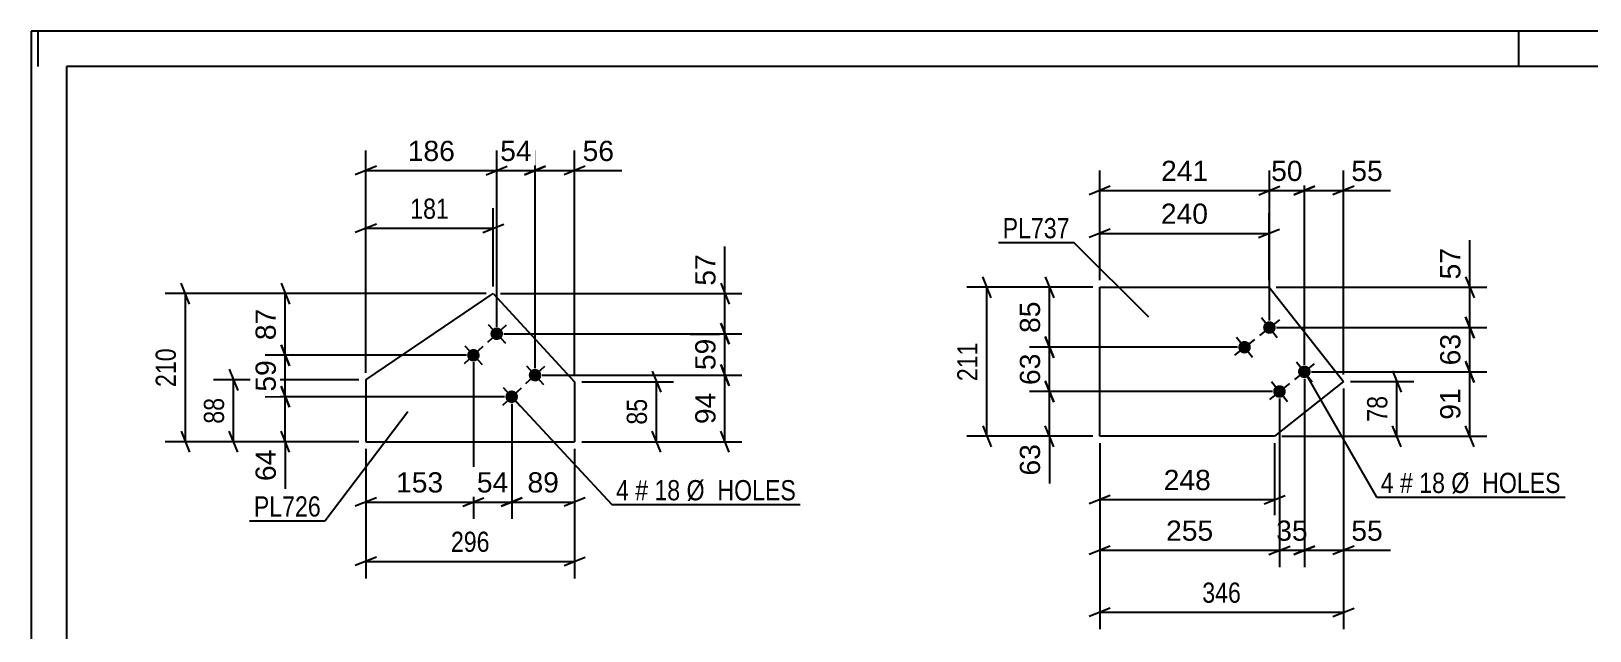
# Model space of a CAD drawing. Header units: millimetres. Extents: x 0 to 841, y 0 to 594.
# Drawn here: x 0 to 221.1, y 509 to 594 of the extents above; entities that cross this region are included whole.
import ezdxf

# ---------------------------------------------------------------- set-up
doc = ezdxf.new("R2010")
doc.units = ezdxf.units.MM
doc.styles.add('Arial', font='ARIAL.TTF', dxfattribs={"height": 0.2})
doc.styles.add('Arial Narrow', font='ARIALN.TTF', dxfattribs={"height": 0.2})

# ---------------------------------------------------------------- blocks, each defined once
blk = doc.blocks.new('Unknown-284934870-1134')
at = {"color": 5, "linetype": 'Continuous'}
for p, q in [((841, 594), (0, 594)), ((0, 594), (0, 0)), ((1, 589), (1, 594)), ((211, 589), (211, 594)), ((836, 589), (5, 589)), ((5, 589), (5, 5))]:
    blk.add_line(p, q, dxfattribs=at)
blk = doc.blocks.new('Part-284934870-2124 - 2123')
at = {"color": 2, "linetype": 'Continuous'}
for p, q in [((151.55, 536.59), (151.55, 557.7)), ((151.55, 557.7), (175.56, 557.7)), ((175.56, 557.7), (186.11, 544.36)), ((186.11, 544.36), (176.35, 536.59)), ((176.35, 536.59), (151.55, 536.59))]:
    blk.add_line(p, q, dxfattribs=at)
blk = doc.blocks.new('Bolt-284934870-2125 - 2123')
at = {"linetype": 'Continuous'}
for points in [[(176.17, 551.29, -1), (175.05, 552.7, -1)], [(172.64, 548.5, -1), (171.52, 549.91, -1)], [(181.13, 545.02, -1), (180.01, 546.43, -1)], [(177.6, 542.23, -1), (176.48, 543.64, -1)]]:
    blk.add_hatch(color=1, dxfattribs=at).paths.add_polyline_path(points)
at = {"color": 1, "linetype": 'Continuous'}
for p, q in [((177.02, 553.11), (174.2, 550.88)), ((174.49, 553.41), (176.72, 550.59)), ((170.96, 550.62), (173.19, 547.79)), ((173.49, 550.32), (170.67, 548.09)), ((181.98, 546.84), (179.16, 544.61)), ((179.45, 547.13), (181.69, 544.31)), ((178.45, 544.05), (175.63, 541.81)), ((175.92, 544.34), (178.16, 541.52))]:
    blk.add_line(p, q, dxfattribs=at)
blk = doc.blocks.new('Part-284934870-2068 - 2067')
at = {"color": 2, "linetype": 'Continuous'}
for p, q in [((47.46, 544.59), (65.54, 556.8)), ((65.54, 556.8), (77.08, 544.32)), ((47.46, 544.59), (47.46, 535.82)), ((77.08, 544.32), (77.08, 535.82)), ((47.46, 535.82), (77.08, 535.82))]:
    blk.add_line(p, q, dxfattribs=at)
blk = doc.blocks.new('Bolt-284934870-2069 - 2067')
at = {"linetype": 'Continuous'}
for points in [[(66.64, 550.46, -1), (65.41, 551.78, -1)], [(63.33, 547.41, -1), (62.11, 548.73, -1)], [(72.07, 544.59, -1), (70.85, 545.91, -1)], [(68.76, 541.53, -1), (67.54, 542.85, -1)]]:
    blk.add_hatch(color=1, dxfattribs=at).paths.add_polyline_path(points)
at = {"color": 1, "linetype": 'Continuous'}
for p, q in [((67.35, 552.34), (64.7, 549.9)), ((64.8, 552.44), (67.25, 549.8)), ((64.04, 549.29), (61.4, 546.85)), ((61.5, 549.39), (63.94, 546.75)), ((72.78, 546.47), (70.13, 544.03)), ((70.23, 546.57), (72.68, 543.93)), ((69.47, 543.42), (66.83, 540.97)), ((66.93, 543.52), (69.37, 540.87))]:
    blk.add_line(p, q, dxfattribs=at)
blk = doc.blocks.new('StraightDimension-284934870-3517 - 2123')
at = {"color": 7, "linetype": 'Continuous'}
for p, q in [((187.11, 544.36), (196.08, 544.36)), ((193.08, 545.86), (194.28, 542.86)), ((193.68, 536.59), (193.68, 544.36)), ((194.28, 535.09), (193.08, 538.09)), ((177.35, 536.59), (196.08, 536.59))]:
    blk.add_line(p, q, dxfattribs=at)
at = {"color": 0}
blk.add_wipeout([(192.93, 542.9), (188.73, 542.9), (188.73, 538.05), (192.93, 538.05)], dxfattribs=at)
at = {"color": 3, "style": 'Arial Narrow'}
blk.add_text('78', height=2.863, rotation=90.0002, dxfattribs=at).set_placement((192.33, 538.65))
blk = doc.blocks.new('StraightDimension-284934870-11765 - 2123')
at = {"color": 7, "linetype": 'Continuous'}
for p, q in [((151.55, 535.59), (151.55, 525.21)), ((176.35, 535.59), (176.35, 525.21)), ((153.05, 528.21), (150.05, 527.01)), ((151.55, 527.61), (176.35, 527.61)), ((174.85, 527.01), (177.85, 528.21))]:
    blk.add_line(p, q, dxfattribs=at)
at = {"color": 0}
blk.add_wipeout([(167.89, 528.36), (167.89, 532.56), (160.02, 532.56), (160.02, 528.36)], dxfattribs=at)
at = {"color": 3, "style": 'Arial'}
blk.add_text('248', height=2.865, dxfattribs=at).set_placement((160.62, 528.96))
blk = doc.blocks.new('StraightDimension-284934870-3575 - 2123')
at = {"color": 7, "linetype": 'Continuous'}
for p, q in [((186.11, 543.36), (186.11, 509.24)), ((151.55, 535.59), (151.55, 509.24)), ((153.05, 512.24), (150.05, 511.04)), ((151.55, 511.64), (186.11, 511.64)), ((184.61, 511.04), (187.61, 512.24))]:
    blk.add_line(p, q, dxfattribs=at)
at = {"color": 0}
blk.add_wipeout([(172.17, 512.39), (172.17, 516.59), (165.49, 516.59), (165.49, 512.39)], dxfattribs=at)
at = {"color": 3, "style": 'Arial Narrow'}
blk.add_text('346', height=2.863, dxfattribs=at).set_placement((166.09, 512.99))
blk = doc.blocks.new('StraightDimension-284934870-11743 - 2123')
at = {"color": 7, "linetype": 'Continuous'}
for p, q in [((180.57, 544.72), (180.57, 518.03)), ((177.04, 541.93), (177.04, 518.03)), ((175.54, 519.83), (178.54, 521.03)), ((177.04, 520.43), (180.57, 520.43)), ((182.07, 521.03), (179.07, 519.83))]:
    blk.add_line(p, q, dxfattribs=at)
at = {"color": 0}
blk.add_wipeout([(181.63, 521.18), (181.63, 525.38), (175.98, 525.38), (175.98, 521.18)], dxfattribs=at)
at = {"color": 3, "style": 'Arial'}
blk.add_text('35', height=2.865, dxfattribs=at).set_placement((176.58, 521.78))
blk = doc.blocks.new('StraightDimension-284934870-11650 - 2123')
at = {"color": 7, "linetype": 'Continuous'}
for p, q in [((180.57, 546.72), (180.57, 574.27)), ((186.11, 545.36), (186.11, 574.27)), ((179.07, 570.82), (182.07, 572.02)), ((180.57, 571.42), (186.11, 571.42)), ((187.61, 572.02), (184.61, 570.82))]:
    blk.add_line(p, q, dxfattribs=at)
at = {"color": 0}
blk.add_wipeout([(192.28, 572.17), (192.28, 576.37), (186.63, 576.37), (186.63, 572.17)], dxfattribs=at)
at = {"color": 7, "linetype": 'Continuous'}
blk.add_line((186.11, 571.42), (192.8, 571.42), dxfattribs=at)
blk.add_line((186.11, 571.42), (192.8, 571.42), dxfattribs=at)
at = {"color": 3, "style": 'Arial'}
blk.add_text('55', height=2.865, dxfattribs=at).set_placement((187.23, 572.77))
blk = doc.blocks.new('StraightDimension-284934870-11722 - 2123')
at = {"color": 7, "linetype": 'Continuous'}
for p, q in [((143.83, 550.71), (145.03, 547.71)), ((171.08, 549.21), (141.58, 549.21)), ((144.43, 542.93), (144.43, 549.21)), ((145.03, 541.43), (143.83, 544.43)), ((176.04, 542.93), (141.58, 542.93))]:
    blk.add_line(p, q, dxfattribs=at)
at = {"color": 0}
blk.add_wipeout([(143.68, 548.89), (139.48, 548.89), (139.48, 543.25), (143.68, 543.25)], dxfattribs=at)
at = {"color": 3, "style": 'Arial'}
blk.add_text('63', height=2.865, rotation=90.0002, dxfattribs=at).set_placement((143.08, 543.85))
blk = doc.blocks.new('StraightDimension-284934870-3523 - 2123')
at = {"color": 7, "linetype": 'Continuous'}
for p, q in [((150.55, 557.7), (132.7, 557.7)), ((136.15, 556.2), (134.95, 559.2)), ((135.55, 536.59), (135.55, 557.7)), ((134.95, 538.09), (136.15, 535.09)), ((150.55, 536.59), (132.7, 536.59))]:
    blk.add_line(p, q, dxfattribs=at)
at = {"color": 0}
blk.add_wipeout([(134.8, 550.49), (130.6, 550.49), (130.6, 543.8), (134.8, 543.8)], dxfattribs=at)
at = {"color": 3, "style": 'Arial Narrow'}
blk.add_text('211', height=2.863, rotation=90.0002, dxfattribs=at).set_placement((134.2, 544.4))
blk = doc.blocks.new('StraightDimension-284934870-11651 - 2123')
at = {"color": 7, "linetype": 'Continuous'}
for p, q in [((175.61, 553), (175.61, 574.27)), ((180.57, 546.72), (180.57, 574.27)), ((174.11, 570.82), (177.11, 572.02)), ((175.61, 571.42), (180.57, 571.42)), ((182.07, 572.02), (179.07, 570.82))]:
    blk.add_line(p, q, dxfattribs=at)
at = {"color": 0}
blk.add_wipeout([(180.91, 572.17), (180.91, 576.37), (175.26, 576.37), (175.26, 572.17)], dxfattribs=at)
at = {"color": 3, "style": 'Arial'}
blk.add_text('50', height=2.865, dxfattribs=at).set_placement((175.86, 572.77))
blk = doc.blocks.new('StraightDimension-284934870-11652 - 2123')
at = {"color": 7, "linetype": 'Continuous'}
for p, q in [((151.55, 558.7), (151.55, 574.27)), ((175.61, 553), (175.61, 574.27)), ((153.05, 572.02), (150.05, 570.82)), ((151.55, 571.42), (175.61, 571.42)), ((174.11, 570.82), (177.11, 572.02))]:
    blk.add_line(p, q, dxfattribs=at)
at = {"color": 0}
blk.add_wipeout([(167.52, 572.17), (167.52, 576.37), (159.65, 576.37), (159.65, 572.17)], dxfattribs=at)
at = {"color": 3, "style": 'Arial'}
blk.add_text('241', height=2.865, dxfattribs=at).set_placement((160.25, 572.77))
blk = doc.blocks.new('StraightDimension-284934870-11673 - 2123')
at = {"color": 7, "linetype": 'Continuous'}
for p, q in [((151.55, 558.7), (151.55, 568.2)), ((175.56, 558.7), (175.56, 568.2)), ((153.05, 565.95), (150.05, 564.75)), ((174.06, 564.75), (177.06, 565.95)), ((151.55, 565.35), (175.56, 565.35))]:
    blk.add_line(p, q, dxfattribs=at)
at = {"color": 0}
blk.add_wipeout([(167.49, 566.1), (167.49, 570.3), (159.62, 570.3), (159.62, 566.1)], dxfattribs=at)
at = {"color": 3, "style": 'Arial'}
blk.add_text('240', height=2.865, dxfattribs=at).set_placement((160.22, 566.7))
blk = doc.blocks.new('StraightDimension-284934870-11690 - 2123')
at = {"color": 7, "linetype": 'Continuous'}
for p, q in [((176.56, 557.7), (206.44, 557.7)), ((203.44, 559.2), (204.64, 556.2)), ((204.04, 552), (204.04, 557.7)), ((204.64, 550.5), (203.44, 553.5)), ((176.61, 552), (206.44, 552))]:
    blk.add_line(p, q, dxfattribs=at)
at = {"color": 0}
blk.add_wipeout([(203.29, 563.87), (199.09, 563.87), (199.09, 558.22), (203.29, 558.22)], dxfattribs=at)
at = {"color": 7, "linetype": 'Continuous'}
blk.add_line((204.04, 557.7), (204.04, 564.4), dxfattribs=at)
blk.add_line((204.04, 557.7), (204.04, 564.4), dxfattribs=at)
at = {"color": 3, "style": 'Arial'}
blk.add_text('57', height=2.865, rotation=90.0002, dxfattribs=at).set_placement((202.69, 558.82))
blk = doc.blocks.new('StraightDimension-284934870-11691 - 2123')
at = {"color": 7, "linetype": 'Continuous'}
for p, q in [((203.44, 553.5), (204.64, 550.5)), ((176.61, 552), (206.44, 552)), ((204.04, 545.72), (204.04, 552)), ((204.64, 544.22), (203.44, 547.22)), ((181.57, 545.72), (206.44, 545.72))]:
    blk.add_line(p, q, dxfattribs=at)
at = {"color": 0}
blk.add_wipeout([(203.29, 551.68), (199.09, 551.68), (199.09, 546.04), (203.29, 546.04)], dxfattribs=at)
at = {"color": 3, "style": 'Arial'}
blk.add_text('63', height=2.865, rotation=90.0002, dxfattribs=at).set_placement((202.69, 546.64))
blk = doc.blocks.new('StraightDimension-284934870-11692 - 2123')
at = {"color": 7, "linetype": 'Continuous'}
for p, q in [((203.44, 547.22), (204.64, 544.22)), ((181.57, 545.72), (206.44, 545.72)), ((204.04, 536.59), (204.04, 545.72)), ((204.64, 535.09), (203.44, 538.09)), ((177.35, 536.59), (206.44, 536.59))]:
    blk.add_line(p, q, dxfattribs=at)
at = {"color": 0}
blk.add_wipeout([(203.29, 543.98), (199.09, 543.98), (199.09, 538.33), (203.29, 538.33)], dxfattribs=at)
at = {"color": 3, "style": 'Arial'}
blk.add_text('91', height=2.865, rotation=90.0002, dxfattribs=at).set_placement((202.69, 538.93))
blk = doc.blocks.new('StraightDimension-284934870-11721 - 2123')
at = {"color": 7, "linetype": 'Continuous'}
for p, q in [((150.55, 557.7), (141.58, 557.7)), ((143.83, 559.2), (145.03, 556.2)), ((144.43, 549.21), (144.43, 557.7)), ((145.03, 547.71), (143.83, 550.71)), ((171.08, 549.21), (141.58, 549.21))]:
    blk.add_line(p, q, dxfattribs=at)
at = {"color": 0}
blk.add_wipeout([(143.68, 556.28), (139.48, 556.28), (139.48, 550.63), (143.68, 550.63)], dxfattribs=at)
at = {"color": 3, "style": 'Arial'}
blk.add_text('85', height=2.865, rotation=90.0002, dxfattribs=at).set_placement((143.08, 551.23))
blk = doc.blocks.new('StraightDimension-284934870-11723 - 2123')
at = {"color": 7, "linetype": 'Continuous'}
for p, q in [((143.83, 544.43), (145.03, 541.43)), ((176.04, 542.93), (141.58, 542.93)), ((144.43, 536.59), (144.43, 542.93)), ((145.03, 535.09), (143.83, 538.09)), ((150.55, 536.59), (141.58, 536.59))]:
    blk.add_line(p, q, dxfattribs=at)
at = {"color": 0}
blk.add_wipeout([(143.68, 536.06), (139.48, 536.06), (139.48, 530.42), (143.68, 530.42)], dxfattribs=at)
at = {"color": 7, "linetype": 'Continuous'}
blk.add_line((144.43, 536.59), (144.43, 529.89), dxfattribs=at)
blk.add_line((144.43, 536.59), (144.43, 529.89), dxfattribs=at)
at = {"color": 3, "style": 'Arial'}
blk.add_text('63', height=2.865, rotation=90.0002, dxfattribs=at).set_placement((143.08, 531.02))
blk = doc.blocks.new('StraightDimension-284934870-11742 - 2123')
at = {"color": 7, "linetype": 'Continuous'}
for p, q in [((180.57, 544.72), (180.57, 518.03)), ((186.11, 543.36), (186.11, 518.03)), ((179.07, 519.83), (182.07, 521.03)), ((180.57, 520.43), (186.11, 520.43)), ((187.61, 521.03), (184.61, 519.83))]:
    blk.add_line(p, q, dxfattribs=at)
at = {"color": 0}
blk.add_wipeout([(192.28, 521.18), (192.28, 525.38), (186.63, 525.38), (186.63, 521.18)], dxfattribs=at)
at = {"color": 7, "linetype": 'Continuous'}
blk.add_line((186.11, 520.43), (192.8, 520.43), dxfattribs=at)
blk.add_line((186.11, 520.43), (192.8, 520.43), dxfattribs=at)
at = {"color": 3, "style": 'Arial'}
blk.add_text('55', height=2.865, dxfattribs=at).set_placement((187.23, 521.78))
blk = doc.blocks.new('StraightDimension-284934870-11744 - 2123')
at = {"color": 7, "linetype": 'Continuous'}
for p, q in [((177.04, 541.93), (177.04, 518.03)), ((151.55, 535.59), (151.55, 518.03)), ((153.05, 521.03), (150.05, 519.83)), ((151.55, 520.43), (177.04, 520.43)), ((175.54, 519.83), (178.54, 521.03))]:
    blk.add_line(p, q, dxfattribs=at)
at = {"color": 0}
blk.add_wipeout([(168.23, 521.18), (168.23, 525.38), (160.36, 525.38), (160.36, 521.18)], dxfattribs=at)
at = {"color": 3, "style": 'Arial'}
blk.add_text('255', height=2.865, dxfattribs=at).set_placement((160.96, 521.78))
blk = doc.blocks.new('StraightDimension-284934870-9985 - 2067')
at = {"color": 7, "linetype": 'Continuous'}
for p, q in [((67.15, 542.19), (33.19, 542.19)), ((35.44, 543.69), (36.64, 540.69)), ((36.04, 535.82), (36.04, 542.19)), ((36.64, 534.32), (35.44, 537.32)), ((46.46, 535.82), (33.19, 535.82))]:
    blk.add_line(p, q, dxfattribs=at)
at = {"color": 0}
blk.add_wipeout([(35.29, 535.29), (31.09, 535.29), (31.09, 529.64), (35.29, 529.64)], dxfattribs=at)
at = {"color": 7, "linetype": 'Continuous'}
blk.add_line((36.04, 535.82), (36.04, 529.12), dxfattribs=at)
blk.add_line((36.04, 535.82), (36.04, 529.12), dxfattribs=at)
at = {"color": 3, "style": 'Arial'}
blk.add_text('64', height=2.865, rotation=90.0002, dxfattribs=at).set_placement((34.69, 530.24))
blk = doc.blocks.new('StraightDimension-284934870-9914 - 2067')
at = {"color": 7, "linetype": 'Continuous'}
for p, q in [((97.8, 546.75), (99, 543.75)), ((72.46, 545.25), (100.8, 545.25)), ((98.4, 535.82), (98.4, 545.25)), ((99, 534.32), (97.8, 537.32)), ((78.08, 535.82), (100.8, 535.82))]:
    blk.add_line(p, q, dxfattribs=at)
at = {"color": 0}
blk.add_wipeout([(97.65, 543.36), (93.45, 543.36), (93.45, 537.71), (97.65, 537.71)], dxfattribs=at)
at = {"color": 3, "style": 'Arial'}
blk.add_text('94', height=2.865, rotation=90.0002, dxfattribs=at).set_placement((97.05, 538.31))
blk = doc.blocks.new('StraightDimension-284934870-9983 - 2067')
at = {"color": 7, "linetype": 'Continuous'}
for p, q in [((35.44, 558.3), (36.64, 555.3)), ((64.54, 556.8), (33.19, 556.8)), ((36.04, 548.07), (36.04, 556.8)), ((36.64, 546.57), (35.44, 549.57)), ((61.72, 548.07), (33.19, 548.07))]:
    blk.add_line(p, q, dxfattribs=at)
at = {"color": 0}
blk.add_wipeout([(35.29, 555.26), (31.09, 555.26), (31.09, 549.61), (35.29, 549.61)], dxfattribs=at)
at = {"color": 3, "style": 'Arial'}
blk.add_text('87', height=2.865, rotation=90.0002, dxfattribs=at).set_placement((34.69, 550.21))
blk = doc.blocks.new('StraightDimension-284934870-3081 - 2067')
at = {"color": 7, "linetype": 'Continuous'}
for p, q in [((78.08, 544.32), (91.08, 544.32)), ((88.08, 545.82), (89.28, 542.82)), ((88.68, 535.82), (88.68, 544.32)), ((89.28, 534.32), (88.08, 537.32)), ((78.08, 535.82), (91.08, 535.82))]:
    blk.add_line(p, q, dxfattribs=at)
at = {"color": 0}
blk.add_wipeout([(87.93, 542.5), (83.73, 542.5), (83.73, 537.64), (87.93, 537.64)], dxfattribs=at)
at = {"color": 3, "style": 'Arial Narrow'}
blk.add_text('85', height=2.863, rotation=90.0002, dxfattribs=at).set_placement((87.33, 538.24))
blk = doc.blocks.new('StraightDimension-284934870-10080 - 2067')
at = {"color": 7, "linetype": 'Continuous'}
for p, q in [((62.72, 547.07), (62.72, 524.87)), ((47.46, 534.82), (47.46, 524.87)), ((48.96, 527.87), (45.96, 526.67)), ((47.46, 527.27), (62.72, 527.27)), ((61.22, 526.67), (64.22, 527.87))]:
    blk.add_line(p, q, dxfattribs=at)
at = {"color": 0}
blk.add_wipeout([(59.02, 528.02), (59.02, 532.22), (51.15, 532.22), (51.15, 528.02)], dxfattribs=at)
at = {"color": 3, "style": 'Arial'}
blk.add_text('153', height=2.865, dxfattribs=at).set_placement((51.75, 528.62))
blk = doc.blocks.new('StraightDimension-284934870-9913 - 2067')
at = {"color": 7, "linetype": 'Continuous'}
for p, q in [((67.03, 551.12), (100.8, 551.12)), ((97.8, 552.62), (99, 549.62)), ((98.4, 545.25), (98.4, 551.12)), ((99, 543.75), (97.8, 546.75)), ((72.46, 545.25), (100.8, 545.25))]:
    blk.add_line(p, q, dxfattribs=at)
at = {"color": 0}
blk.add_wipeout([(97.65, 551.01), (93.45, 551.01), (93.45, 545.36), (97.65, 545.36)], dxfattribs=at)
at = {"color": 3, "style": 'Arial'}
blk.add_text('59', height=2.865, rotation=90.0002, dxfattribs=at).set_placement((97.05, 545.96))
blk = doc.blocks.new('StraightDimension-284934870-3065 - 2067')
at = {"color": 7, "linetype": 'Continuous'}
for p, q in [((47.46, 545.59), (47.46, 568.91)), ((65.54, 557.8), (65.54, 568.91)), ((48.96, 566.66), (45.96, 565.46)), ((47.46, 566.06), (65.54, 566.06)), ((64.04, 565.46), (67.04, 566.66))]:
    blk.add_line(p, q, dxfattribs=at)
at = {"color": 0}
blk.add_wipeout([(59.84, 566.81), (59.84, 571.01), (53.16, 571.01), (53.16, 566.81)], dxfattribs=at)
at = {"color": 3, "style": 'Arial Narrow'}
blk.add_text('181', height=2.863, dxfattribs=at).set_placement((53.76, 567.41))
blk = doc.blocks.new('StraightDimension-284934870-3071 - 2067')
at = {"color": 7, "linetype": 'Continuous'}
for p, q in [((47.46, 534.82), (47.46, 516.45)), ((77.08, 534.82), (77.08, 516.45)), ((48.96, 519.45), (45.96, 518.25)), ((47.46, 518.85), (77.08, 518.85)), ((75.58, 518.25), (78.58, 519.45))]:
    blk.add_line(p, q, dxfattribs=at)
at = {"color": 0}
blk.add_wipeout([(65.61, 519.6), (65.61, 523.8), (58.93, 523.8), (58.93, 519.6)], dxfattribs=at)
at = {"color": 3, "style": 'Arial Narrow'}
blk.add_text('296', height=2.863, dxfattribs=at).set_placement((59.53, 520.2))
blk = doc.blocks.new('StraightDimension-284934870-3075 - 2067')
at = {"color": 7, "linetype": 'Continuous'}
for p, q in [((28.1, 546.09), (29.3, 543.09)), ((46.46, 544.59), (25.85, 544.59)), ((28.7, 535.82), (28.7, 544.59)), ((29.3, 534.32), (28.1, 537.32)), ((46.46, 535.82), (25.85, 535.82))]:
    blk.add_line(p, q, dxfattribs=at)
at = {"color": 0}
blk.add_wipeout([(27.95, 542.63), (23.75, 542.63), (23.75, 537.77), (27.95, 537.77)], dxfattribs=at)
at = {"color": 3, "style": 'Arial Narrow'}
blk.add_text('88', height=2.863, rotation=90.0002, dxfattribs=at).set_placement((27.35, 538.37))
blk = doc.blocks.new('StraightDimension-284934870-3127 - 2067')
at = {"color": 7, "linetype": 'Continuous'}
for p, q in [((22.47, 555.3), (21.27, 558.3)), ((64.54, 556.8), (19.02, 556.8)), ((21.87, 535.82), (21.87, 556.8)), ((21.27, 537.32), (22.47, 534.32)), ((46.46, 535.82), (19.02, 535.82))]:
    blk.add_line(p, q, dxfattribs=at)
at = {"color": 0}
blk.add_wipeout([(21.12, 549.65), (16.92, 549.65), (16.92, 542.97), (21.12, 542.97)], dxfattribs=at)
at = {"color": 3, "style": 'Arial Narrow'}
blk.add_text('210', height=2.863, rotation=90.0002, dxfattribs=at).set_placement((20.52, 543.57))
blk = doc.blocks.new('StraightDimension-284934870-9912 - 2067')
at = {"color": 7, "linetype": 'Continuous'}
for p, q in [((97.8, 558.3), (99, 555.3)), ((66.54, 556.8), (100.8, 556.8)), ((98.4, 551.12), (98.4, 556.8)), ((67.03, 551.12), (100.8, 551.12)), ((99, 549.62), (97.8, 552.62))]:
    blk.add_line(p, q, dxfattribs=at)
at = {"color": 0}
blk.add_wipeout([(97.65, 562.98), (93.45, 562.98), (93.45, 557.33), (97.65, 557.33)], dxfattribs=at)
at = {"color": 7, "linetype": 'Continuous'}
blk.add_line((98.4, 556.8), (98.4, 563.5), dxfattribs=at)
blk.add_line((98.4, 556.8), (98.4, 563.5), dxfattribs=at)
at = {"color": 3, "style": 'Arial'}
blk.add_text('57', height=2.865, rotation=90.0002, dxfattribs=at).set_placement((97.05, 557.93))
blk = doc.blocks.new('StraightDimension-284934870-9984 - 2067')
at = {"color": 7, "linetype": 'Continuous'}
for p, q in [((35.44, 549.57), (36.64, 546.57)), ((61.72, 548.07), (33.19, 548.07)), ((36.04, 542.19), (36.04, 548.07)), ((67.15, 542.19), (33.19, 542.19)), ((36.64, 540.69), (35.44, 543.69))]:
    blk.add_line(p, q, dxfattribs=at)
at = {"color": 0}
blk.add_wipeout([(35.29, 547.95), (31.09, 547.95), (31.09, 542.31), (35.29, 542.31)], dxfattribs=at)
at = {"color": 3, "style": 'Arial'}
blk.add_text('59', height=2.865, rotation=90.0002, dxfattribs=at).set_placement((34.69, 542.91))
blk = doc.blocks.new('StraightDimension-284934870-9935 - 2067')
at = {"color": 7, "linetype": 'Continuous'}
for p, q in [((71.46, 546.25), (71.46, 577.1)), ((77.08, 545.32), (77.08, 577.1)), ((69.96, 573.65), (72.96, 574.85)), ((78.58, 574.85), (75.58, 573.65)), ((71.46, 574.25), (77.08, 574.25))]:
    blk.add_line(p, q, dxfattribs=at)
at = {"color": 0}
blk.add_wipeout([(83.25, 575), (83.25, 579.2), (77.61, 579.2), (77.61, 575)], dxfattribs=at)
at = {"color": 7, "linetype": 'Continuous'}
blk.add_line((77.08, 574.25), (83.78, 574.25), dxfattribs=at)
blk.add_line((77.08, 574.25), (83.78, 574.25), dxfattribs=at)
at = {"color": 3, "style": 'Arial'}
blk.add_text('56', height=2.865, dxfattribs=at).set_placement((78.21, 575.6))
blk = doc.blocks.new('StraightDimension-284934870-10079 - 2067')
at = {"color": 7, "linetype": 'Continuous'}
for p, q in [((62.72, 547.07), (62.72, 524.87)), ((68.15, 541.19), (68.15, 524.87)), ((61.22, 526.67), (64.22, 527.87)), ((62.72, 527.27), (68.15, 527.27)), ((69.65, 527.87), (66.65, 526.67))]:
    blk.add_line(p, q, dxfattribs=at)
at = {"color": 0}
blk.add_wipeout([(68.26, 528.02), (68.26, 532.22), (62.61, 532.22), (62.61, 528.02)], dxfattribs=at)
at = {"color": 3, "style": 'Arial'}
blk.add_text('54', height=2.865, dxfattribs=at).set_placement((63.21, 528.62))
blk = doc.blocks.new('StraightDimension-284934870-9936 - 2067')
at = {"color": 7, "linetype": 'Continuous'}
for p, q in [((66.03, 552.12), (66.03, 577.1)), ((71.46, 546.25), (71.46, 577.1)), ((64.53, 573.65), (67.53, 574.85)), ((72.96, 574.85), (69.96, 573.65)), ((66.03, 574.25), (71.46, 574.25))]:
    blk.add_line(p, q, dxfattribs=at)
at = {"color": 0}
blk.add_wipeout([(71.56, 575), (71.56, 579.2), (65.92, 579.2), (65.92, 575)], dxfattribs=at)
at = {"color": 3, "style": 'Arial'}
blk.add_text('54', height=2.865, dxfattribs=at).set_placement((66.52, 575.6))
blk = doc.blocks.new('StraightDimension-284934870-9937 - 2067')
at = {"color": 7, "linetype": 'Continuous'}
for p, q in [((47.46, 545.59), (47.46, 577.1)), ((66.03, 552.12), (66.03, 577.1)), ((48.96, 574.85), (45.96, 573.65)), ((64.53, 573.65), (67.53, 574.85)), ((47.46, 574.25), (66.03, 574.25))]:
    blk.add_line(p, q, dxfattribs=at)
at = {"color": 0}
blk.add_wipeout([(60.68, 575), (60.68, 579.2), (52.81, 579.2), (52.81, 575)], dxfattribs=at)
at = {"color": 3, "style": 'Arial'}
blk.add_text('186', height=2.865, dxfattribs=at).set_placement((53.41, 575.6))
blk = doc.blocks.new('StraightDimension-284934870-10078 - 2067')
at = {"color": 7, "linetype": 'Continuous'}
for p, q in [((68.15, 541.19), (68.15, 524.87)), ((77.08, 534.82), (77.08, 524.87)), ((66.65, 526.67), (69.65, 527.87)), ((68.15, 527.27), (77.08, 527.27)), ((78.58, 527.87), (75.58, 526.67))]:
    blk.add_line(p, q, dxfattribs=at)
at = {"color": 0}
blk.add_wipeout([(75.44, 528.02), (75.44, 532.22), (69.79, 532.22), (69.79, 528.02)], dxfattribs=at)
at = {"color": 3, "style": 'Arial'}
blk.add_text('89', height=2.865, dxfattribs=at).set_placement((70.39, 528.62))
blk = doc.blocks.new('Mark-284934870-4367 - 2123')
at = {"color": 0}
blk.add_wipeout([(147.29, 564.65), (147.29, 567.65), (137.78, 567.65), (137.78, 564.65)], dxfattribs=at)
blk.add_wipeout([(147.29, 564.65), (147.29, 567.65), (137.78, 567.65), (137.78, 564.65)], dxfattribs=at)
at = {"color": 30, "linetype": 'Continuous'}
for p in [(137.18, 564.05), (158.49, 553.45)]:
    blk.add_line(p, (147.89, 564.05), dxfattribs=at)
at = {"color": 3, "style": 'Arial Narrow'}
blk.add_text('PL737', height=2.863, dxfattribs=at).set_placement((137.78, 564.65))
blk = doc.blocks.new('Mark-284934870-4370 - 2123')
at = {"color": 0}
blk.add_wipeout([(193.23, 528.55), (193.23, 531.55), (191.4, 531.55), (191.4, 528.55)], dxfattribs=at)
blk.add_wipeout([(193.23, 528.55), (193.23, 531.55), (191.4, 531.55), (191.4, 528.55)], dxfattribs=at)
at = {"color": 7, "linetype": 'Continuous'}
blk.add_line((180.57, 545.72), (190.8, 527.95), dxfattribs=at)
at = {"color": 0}
blk.add_wipeout([(195.96, 528.55), (195.96, 531.55), (194.13, 531.55), (194.13, 528.55)], dxfattribs=at)
blk.add_wipeout([(195.96, 528.55), (195.96, 531.55), (194.13, 531.55), (194.13, 528.55)], dxfattribs=at)
at = {"color": 3, "style": 'Arial Narrow'}
blk.add_text('4', height=2.86, dxfattribs=at).set_placement((191.4, 528.55))
at = {"color": 0}
blk.add_wipeout([(200.51, 528.55), (200.51, 531.55), (196.86, 531.55), (196.86, 528.55)], dxfattribs=at)
blk.add_wipeout([(200.51, 528.55), (200.51, 531.55), (196.86, 531.55), (196.86, 528.55)], dxfattribs=at)
at = {"color": 3, "style": 'Arial Narrow'}
blk.add_text('#', height=2.86, dxfattribs=at).set_placement((194.13, 528.55))
at = {"color": 0}
blk.add_wipeout([(216.94, 528.55), (216.94, 531.55), (201.41, 531.55), (201.41, 528.55)], dxfattribs=at)
blk.add_wipeout([(216.94, 528.55), (216.94, 531.55), (201.41, 531.55), (201.41, 528.55)], dxfattribs=at)
at = {"color": 7, "linetype": 'Continuous'}
blk.add_line((190.8, 527.95), (217.54, 527.95), dxfattribs=at)
at = {"color": 3, "style": 'Arial Narrow'}
for s, p in [('18', (196.86, 528.55)), ('Ø  HOLES', (201.41, 528.55))]:
    blk.add_text(s, height=2.863, dxfattribs=at).set_placement(p)
blk = doc.blocks.new('Mark-284934870-4339 - 2067')
at = {"color": 0}
blk.add_wipeout([(41.09, 525.21), (41.09, 528.21), (31.58, 528.21), (31.58, 525.21)], dxfattribs=at)
blk.add_wipeout([(41.09, 525.21), (41.09, 528.21), (31.58, 528.21), (31.58, 525.21)], dxfattribs=at)
at = {"color": 30, "linetype": 'Continuous'}
for p in [(53.41, 540.04), (30.98, 524.61)]:
    blk.add_line(p, (41.69, 524.61), dxfattribs=at)
at = {"color": 3, "style": 'Arial Narrow'}
blk.add_text('PL726', height=2.863, dxfattribs=at).set_placement((31.58, 525.21))
blk = doc.blocks.new('Mark-284934870-4342 - 2067')
at = {"color": 0}
blk.add_wipeout([(84.76, 527.51), (84.76, 530.51), (82.94, 530.51), (82.94, 527.51)], dxfattribs=at)
blk.add_wipeout([(84.76, 527.51), (84.76, 530.51), (82.94, 530.51), (82.94, 527.51)], dxfattribs=at)
at = {"color": 7, "linetype": 'Continuous'}
blk.add_line((68.15, 542.19), (82.34, 526.91), dxfattribs=at)
at = {"color": 0}
blk.add_wipeout([(87.49, 527.51), (87.49, 530.51), (85.66, 530.51), (85.66, 527.51)], dxfattribs=at)
blk.add_wipeout([(87.49, 527.51), (87.49, 530.51), (85.66, 530.51), (85.66, 527.51)], dxfattribs=at)
at = {"color": 3, "style": 'Arial Narrow'}
blk.add_text('4', height=2.86, dxfattribs=at).set_placement((82.94, 527.51))
at = {"color": 0}
blk.add_wipeout([(92.05, 527.51), (92.05, 530.51), (88.39, 530.51), (88.39, 527.51)], dxfattribs=at)
blk.add_wipeout([(92.05, 527.51), (92.05, 530.51), (88.39, 530.51), (88.39, 527.51)], dxfattribs=at)
at = {"color": 3, "style": 'Arial Narrow'}
blk.add_text('#', height=2.86, dxfattribs=at).set_placement((85.66, 527.51))
at = {"color": 0}
blk.add_wipeout([(108.48, 527.51), (108.48, 530.51), (92.95, 530.51), (92.95, 527.51)], dxfattribs=at)
blk.add_wipeout([(108.48, 527.51), (108.48, 530.51), (92.95, 530.51), (92.95, 527.51)], dxfattribs=at)
at = {"color": 7, "linetype": 'Continuous'}
blk.add_line((82.34, 526.91), (109.08, 526.91), dxfattribs=at)
at = {"color": 3, "style": 'Arial Narrow'}
for s, p in [('18', (88.39, 527.51)), ('Ø  HOLES', (92.95, 527.51))]:
    blk.add_text(s, height=2.863, dxfattribs=at).set_placement(p)

msp = doc.modelspace()

# ---------------------------------------------------------------- block references
for name in ['Unknown-284934870-1134', 'Part-284934870-2124 - 2123', 'Part-284934870-2068 - 2067', 'Bolt-284934870-2125 - 2123', 'Bolt-284934870-2069 - 2067']:
    msp.add_blockref(name, (0, 0))

# ---------------------------------------------------------------- next in the draw order: block references
for name in ['StraightDimension-284934870-9983 - 2067', 'StraightDimension-284934870-9914 - 2067', 'StraightDimension-284934870-3517 - 2123', 'StraightDimension-284934870-9985 - 2067']:
    msp.add_blockref(name, (0, 0))

# ---------------------------------------------------------------- next in the draw order: block references
for name in ['StraightDimension-284934870-10080 - 2067', 'StraightDimension-284934870-3081 - 2067', 'StraightDimension-284934870-11765 - 2123']:
    msp.add_blockref(name, (0, 0))

# ---------------------------------------------------------------- next in the draw order: block references
for name in ['StraightDimension-284934870-9913 - 2067', 'StraightDimension-284934870-3575 - 2123', 'StraightDimension-284934870-3071 - 2067']:
    msp.add_blockref(name, (0, 0))

# ---------------------------------------------------------------- next in the draw order: block references
for name in ['StraightDimension-284934870-3065 - 2067', 'StraightDimension-284934870-11743 - 2123']:
    msp.add_blockref(name, (0, 0))

# ---------------------------------------------------------------- next in the draw order: block references
for name in ['StraightDimension-284934870-11650 - 2123', 'StraightDimension-284934870-9912 - 2067', 'StraightDimension-284934870-11722 - 2123', 'StraightDimension-284934870-3075 - 2067']:
    msp.add_blockref(name, (0, 0))

# ---------------------------------------------------------------- next in the draw order: block references
for name in ['StraightDimension-284934870-9935 - 2067', 'StraightDimension-284934870-11651 - 2123', 'StraightDimension-284934870-3127 - 2067', 'StraightDimension-284934870-3523 - 2123']:
    msp.add_blockref(name, (0, 0))

# ---------------------------------------------------------------- next in the draw order: block references
for name in ['StraightDimension-284934870-11652 - 2123', 'StraightDimension-284934870-9984 - 2067']:
    msp.add_blockref(name, (0, 0))

# ---------------------------------------------------------------- next in the draw order: block references
for name in ['StraightDimension-284934870-11673 - 2123', 'StraightDimension-284934870-10079 - 2067', 'Mark-284934870-4339 - 2067']:
    msp.add_blockref(name, (0, 0))

# ---------------------------------------------------------------- next in the draw order: block references
for name in ['StraightDimension-284934870-9936 - 2067', 'StraightDimension-284934870-11690 - 2123', 'StraightDimension-284934870-11721 - 2123', 'StraightDimension-284934870-10078 - 2067']:
    msp.add_blockref(name, (0, 0))

# ---------------------------------------------------------------- next in the draw order: block references
for name in ['StraightDimension-284934870-9937 - 2067', 'Mark-284934870-4367 - 2123', 'StraightDimension-284934870-11691 - 2123', 'Mark-284934870-4342 - 2067']:
    msp.add_blockref(name, (0, 0))

# ---------------------------------------------------------------- next in the draw order: block references
for name in ['StraightDimension-284934870-11692 - 2123', 'StraightDimension-284934870-11723 - 2123']:
    msp.add_blockref(name, (0, 0))

# ---------------------------------------------------------------- next in the draw order: block references
msp.add_blockref('StraightDimension-284934870-11742 - 2123', (0, 0))

# ---------------------------------------------------------------- next in the draw order: block references
for name in ['Mark-284934870-4370 - 2123', 'StraightDimension-284934870-11744 - 2123']:
    msp.add_blockref(name, (0, 0))

doc.saveas('drawing.dxf')
